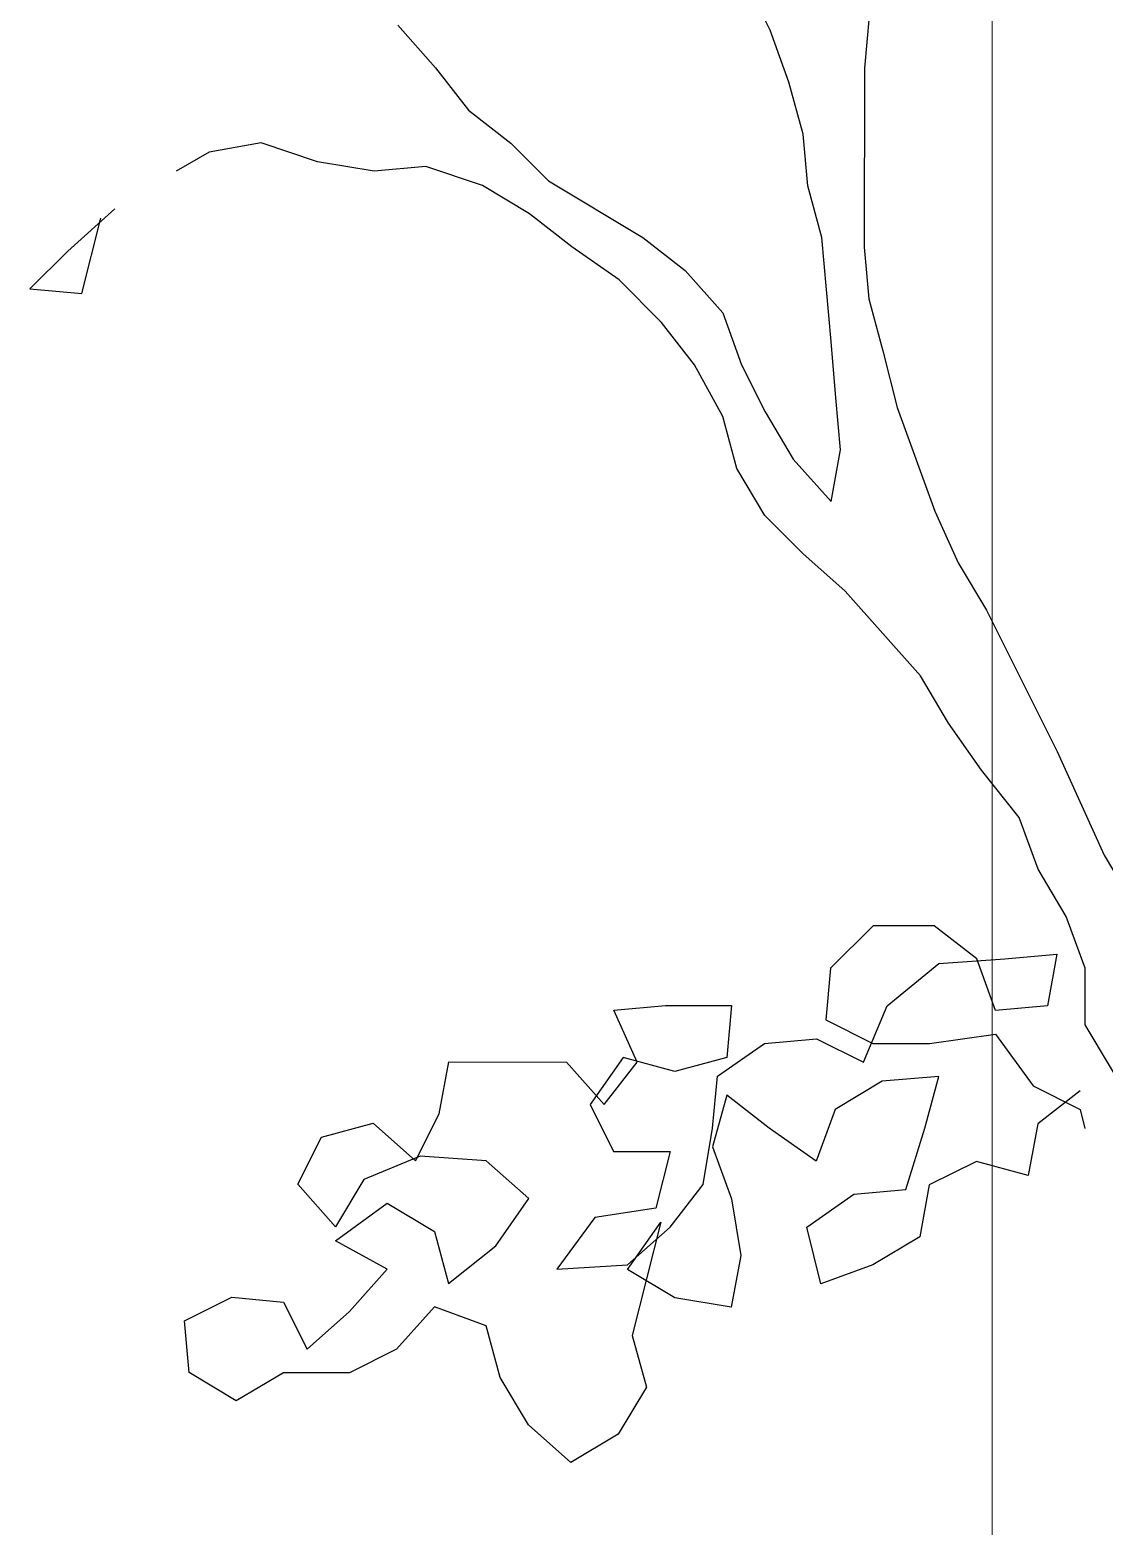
# Model space of a CAD drawing. Header units: millimetres. Extents: x 684983 to 685377, y 990360 to 990509.
# Drawn here: x 685187.611 to 685188.02, y 990443.166 to 990443.736 of the extents above; entities that cross this region are included whole.
import ezdxf

# ---------------------------------------------------------------- set-up
doc = ezdxf.new("R2010")
doc.units = ezdxf.units.MM
doc.layers.add('grid', color=8, linetype='Continuous', lineweight=9)
doc.layers.add('JACK  FRUIT TREE', color=7, linetype='Continuous')

# ---------------------------------------------------------------- blocks, each defined once
blk = doc.blocks.new('JT')
for p, q in [((-0.245, 1.03945, 157.72663), (-0.25097, 1.05142, 157.72663)), ((-0.21987, 1.04302, 157.72663), (-0.22108, 1.02986, 157.72663)), ((-0.33952, 1.04074, 157.72663), (-0.32995, 1.02996, 157.72663)), ((-0.24022, 1.02629, 157.72663), (-0.245, 1.03945, 157.72663)), ((-0.32995, 1.02996, 157.72663), (-0.32159, 1.01918, 157.72663)), ((-0.22108, 1.02986, 157.72663), (-0.22112, 0.9844, 157.72663)), ((-0.23665, 1.01312, 157.72663), (-0.24022, 1.02629, 157.72663)), ((-0.32159, 1.01918, 157.72663), (-0.31083, 1.0108, 157.72663)), ((-0.37424, 1.01086, 157.72663), (-0.3874, 1.00848, 157.72663)), ((-0.35989, 1.00606, 157.72663), (-0.37424, 1.01086, 157.72663)), ((-0.31083, 1.0108, 157.72663), (-0.30127, 1.00122, 157.72663)), ((-0.23546, 0.99996, 157.72663), (-0.23665, 1.01312, 157.72663)), ((-0.3874, 1.00848, 157.72663), (-0.39578, 1.0037, 157.72663)), ((-0.34553, 1.00365, 157.72663), (-0.35989, 1.00606, 157.72663)), ((-0.33237, 1.00484, 157.72663), (-0.34553, 1.00365, 157.72663)), ((-0.31802, 1.00004, 157.72663), (-0.33237, 1.00484, 157.72663)), ((-0.30606, 0.99285, 157.72663), (-0.31802, 1.00004, 157.72663)), ((-0.30127, 1.00122, 157.72663), (-0.27735, 0.98684, 157.72663)), ((-0.23188, 0.9868, 157.72663), (-0.23546, 0.99996, 157.72663)), ((-0.2953, 0.98446, 157.72663), (-0.30606, 0.99285, 157.72663)), ((-0.28334, 0.97608, 157.72663), (-0.2953, 0.98446, 157.72663)), ((-0.27735, 0.98684, 157.72663), (-0.26659, 0.97845, 157.72663)), ((-0.22952, 0.96047, 157.72663), (-0.23188, 0.9868, 157.72663)), ((-0.22112, 0.9844, 157.72663), (-0.21993, 0.97123, 157.72663)), ((-0.26659, 0.97845, 157.72663), (-0.25703, 0.96768, 157.72663)), ((-0.27258, 0.9653, 157.72663), (-0.28334, 0.97608, 157.72663)), ((-0.21993, 0.97123, 157.72663), (-0.21636, 0.95807, 157.72663)), ((-0.26422, 0.95452, 157.72663), (-0.27258, 0.9653, 157.72663)), ((-0.25703, 0.96768, 157.72663), (-0.25225, 0.95451, 157.72663)), ((-0.22833, 0.94612, 157.72663), (-0.22952, 0.96047, 157.72663)), ((-0.21636, 0.95807, 157.72663), (-0.21278, 0.94371, 157.72663)), ((-0.25705, 0.94136, 157.72663), (-0.26422, 0.95452, 157.72663)), ((-0.25225, 0.95451, 157.72663), (-0.24628, 0.94254, 157.72663)), ((-0.22715, 0.93295, 157.72663), (-0.22833, 0.94612, 157.72663)), ((-0.24628, 0.94254, 157.72663), (-0.23912, 0.93057, 157.72663)), ((-0.21278, 0.94371, 157.72663), (-0.20323, 0.91738, 157.72663)), ((-0.25347, 0.92819, 157.72663), (-0.25705, 0.94136, 157.72663)), ((-0.22955, 0.91979, 157.72663), (-0.22715, 0.93295, 157.72663)), ((-0.24631, 0.91622, 157.72663), (-0.25347, 0.92819, 157.72663)), ((-0.23912, 0.93057, 157.72663), (-0.22955, 0.91979, 157.72663)), ((-0.23674, 0.90664, 157.72663), (-0.24631, 0.91622, 157.72663)), ((-0.20323, 0.91738, 157.72663), (-0.19726, 0.90421, 157.72663)), ((-0.22598, 0.89706, 157.72663), (-0.23674, 0.90664, 157.72663)), ((-0.19726, 0.90421, 157.72663), (-0.1901, 0.89224, 157.72663)), ((-0.20686, 0.8755, 157.72663), (-0.22598, 0.89706, 157.72663)), ((-0.1901, 0.89224, 157.72663), (-0.17218, 0.85633, 157.72663)), ((-0.19969, 0.86353, 157.72663), (-0.20686, 0.8755, 157.72663)), ((-0.19133, 0.85156, 157.72663), (-0.19969, 0.86353, 157.72663)), ((-0.17218, 0.85633, 157.72663), (-0.16024, 0.83, 157.72663)), ((-0.18177, 0.83959, 157.72663), (-0.19133, 0.85156, 157.72663)), ((-0.17699, 0.82642, 157.72663), (-0.18177, 0.83959, 157.72663)), ((-0.16024, 0.83, 157.72663), (-0.15307, 0.81803, 157.72663)), ((-0.16983, 0.81445, 157.72663), (-0.17699, 0.82642, 157.72663)), ((-0.16505, 0.80129, 157.72663), (-0.16983, 0.81445, 157.72663)), ((-0.16507, 0.78693, 157.72663), (-0.16505, 0.80129, 157.72663)), ((-0.15073, 0.76299, 157.72663), (-0.16507, 0.78693, 157.72663))]:
    blk.add_line(p, q)
at = {"color": 3}
for p, q in [((-0.41135, 0.99414, 157.72663), (-0.42332, 0.98338, 157.72663)), ((-0.41974, 0.97261, 157.72663), (-0.41494, 0.99175, 157.72663)), ((-0.42332, 0.98338, 157.72663), (-0.4329, 0.97382, 157.72663)), ((-0.4329, 0.97382, 157.72663), (-0.41974, 0.97261, 157.72663)), ((-0.21888, 0.8121, 157.72663), (-0.22966, 0.80135, 157.72663)), ((-0.20333, 0.81209, 157.72663), (-0.21888, 0.8121, 157.72663)), ((-0.19257, 0.8037, 157.72663), (-0.20333, 0.81209, 157.72663)), ((-0.21531, 0.79176, 157.72663), (-0.20214, 0.80252, 157.72663)), ((-0.20214, 0.80252, 157.72663), (-0.18539, 0.8037, 157.72663)), ((-0.1878, 0.79054, 157.72663), (-0.19257, 0.8037, 157.72663)), ((-0.18539, 0.8037, 157.72663), (-0.17223, 0.80488, 157.72663)), ((-0.17223, 0.80488, 157.72663), (-0.17463, 0.79172, 157.72663)), ((-0.22966, 0.80135, 157.72663), (-0.23087, 0.78819, 157.72663)), ((-0.28471, 0.79063, 157.72663), (-0.27155, 0.79181, 157.72663)), ((-0.27874, 0.77746, 157.72663), (-0.28471, 0.79063, 157.72663)), ((-0.27155, 0.79181, 157.72663), (-0.2548, 0.7918, 157.72663)), ((-0.2548, 0.7918, 157.72663), (-0.256, 0.77864, 157.72663)), ((-0.22131, 0.77741, 157.72663), (-0.21531, 0.79176, 157.72663)), ((-0.17463, 0.79172, 157.72663), (-0.1878, 0.79054, 157.72663)), ((-0.23087, 0.78819, 157.72663), (-0.21891, 0.78219, 157.72663)), ((-0.24643, 0.78222, 157.72663), (-0.23327, 0.7834, 157.72663)), ((-0.23327, 0.7834, 157.72663), (-0.22131, 0.77741, 157.72663)), ((-0.20455, 0.78218, 157.72663), (-0.1878, 0.78456, 157.72663)), ((-0.1878, 0.78456, 157.72663), (-0.17824, 0.77139, 157.72663)), ((-0.2584, 0.77385, 157.72663), (-0.24643, 0.78222, 157.72663)), ((-0.21891, 0.78219, 157.72663), (-0.20455, 0.78218, 157.72663)), ((-0.329, 0.76435, 157.72663), (-0.3266, 0.77751, 157.72663)), ((-0.3266, 0.77751, 157.72663), (-0.29669, 0.77748, 157.72663)), ((-0.29669, 0.77748, 157.72663), (-0.28712, 0.7667, 157.72663)), ((-0.28233, 0.77866, 157.72663), (-0.29071, 0.7667, 157.72663)), ((-0.28712, 0.7667, 157.72663), (-0.27874, 0.77746, 157.72663)), ((-0.26917, 0.77506, 157.72663), (-0.28233, 0.77866, 157.72663)), ((-0.256, 0.77864, 157.72663), (-0.26917, 0.77506, 157.72663)), ((-0.25961, 0.76069, 157.72663), (-0.2584, 0.77385, 157.72663)), ((-0.21653, 0.77262, 157.72663), (-0.2285, 0.76545, 157.72663)), ((-0.20217, 0.7738, 157.72663), (-0.21653, 0.77262, 157.72663)), ((-0.20577, 0.76064, 157.72663), (-0.20217, 0.7738, 157.72663)), ((-0.17824, 0.77139, 157.72663), (-0.16628, 0.76539, 157.72663)), ((-0.25601, 0.76907, 157.72663), (-0.25961, 0.75591, 157.72663)), ((-0.24525, 0.76068, 157.72663), (-0.25601, 0.76907, 157.72663)), ((-0.16628, 0.77018, 157.72663), (-0.17705, 0.76181, 157.72663)), ((-0.33499, 0.75239, 157.72663), (-0.329, 0.76435, 157.72663)), ((-0.29071, 0.7667, 157.72663), (-0.28474, 0.75473, 157.72663)), ((-0.2285, 0.76545, 157.72663), (-0.2333, 0.75229, 157.72663)), ((-0.16628, 0.76539, 157.72663), (-0.16509, 0.76061, 157.72663)), ((-0.35892, 0.75839, 157.72663), (-0.34575, 0.76197, 157.72663)), ((-0.34575, 0.76197, 157.72663), (-0.33499, 0.75239, 157.72663)), ((-0.26202, 0.74634, 157.72663), (-0.25961, 0.76069, 157.72663)), ((-0.2333, 0.75229, 157.72663), (-0.24525, 0.76068, 157.72663)), ((-0.21057, 0.74509, 157.72663), (-0.20577, 0.76064, 157.72663)), ((-0.17705, 0.76181, 157.72663), (-0.17946, 0.74866, 157.72663)), ((-0.36491, 0.74643, 157.72663), (-0.35892, 0.75839, 157.72663)), ((-0.3338, 0.75358, 157.72663), (-0.34816, 0.74761, 157.72663)), ((-0.31705, 0.75237, 157.72663), (-0.3338, 0.75358, 157.72663)), ((-0.30629, 0.74279, 157.72663), (-0.31705, 0.75237, 157.72663)), ((-0.28474, 0.75473, 157.72663), (-0.27038, 0.75472, 157.72663)), ((-0.27038, 0.75472, 157.72663), (-0.27399, 0.74037, 157.72663)), ((-0.25961, 0.75591, 157.72663), (-0.25484, 0.74274, 157.72663)), ((-0.19262, 0.75226, 157.72663), (-0.20459, 0.74629, 157.72663)), ((-0.17946, 0.74866, 157.72663), (-0.19262, 0.75226, 157.72663)), ((-0.35535, 0.73566, 157.72663), (-0.36491, 0.74643, 157.72663)), ((-0.34816, 0.74761, 157.72663), (-0.35535, 0.73566, 157.72663)), ((-0.2704, 0.73558, 157.72663), (-0.26202, 0.74634, 157.72663)), ((-0.22373, 0.74391, 157.72663), (-0.21057, 0.74509, 157.72663)), ((-0.20459, 0.74629, 157.72663), (-0.20699, 0.73313, 157.72663)), ((-0.35535, 0.73207, 157.72663), (-0.34218, 0.74163, 157.72663)), ((-0.34218, 0.74163, 157.72663), (-0.33023, 0.73444, 157.72663)), ((-0.31467, 0.73083, 157.72663), (-0.30629, 0.74279, 157.72663)), ((-0.25484, 0.74274, 157.72663), (-0.25246, 0.72838, 157.72663)), ((-0.2357, 0.73555, 157.72663), (-0.22373, 0.74391, 157.72663)), ((-0.28954, 0.73799, 157.72663), (-0.29913, 0.72484, 157.72663)), ((-0.27399, 0.74037, 157.72663), (-0.28954, 0.73799, 157.72663)), ((-0.33023, 0.73444, 157.72663), (-0.32665, 0.72127, 157.72663)), ((-0.28118, 0.72482, 157.72663), (-0.27279, 0.73678, 157.72663)), ((-0.28118, 0.72602, 157.72663), (-0.2704, 0.73558, 157.72663)), ((-0.27279, 0.73678, 157.72663), (-0.28, 0.70807, 157.72663)), ((-0.23213, 0.72119, 157.72663), (-0.2357, 0.73555, 157.72663)), ((-0.3422, 0.72488, 157.72663), (-0.35535, 0.73207, 157.72663)), ((-0.32665, 0.72127, 157.72663), (-0.31467, 0.73083, 157.72663)), ((-0.20699, 0.73313, 157.72663), (-0.21896, 0.72596, 157.72663)), ((-0.29913, 0.72484, 157.72663), (-0.28118, 0.72602, 157.72663)), ((-0.25246, 0.72838, 157.72663), (-0.25487, 0.71522, 157.72663)), ((-0.21896, 0.72596, 157.72663), (-0.23213, 0.72119, 157.72663)), ((-0.35178, 0.71412, 157.72663), (-0.3422, 0.72488, 157.72663)), ((-0.26922, 0.71763, 157.72663), (-0.28118, 0.72482, 157.72663)), ((-0.39366, 0.71176, 157.72663), (-0.38169, 0.71773, 157.72663)), ((-0.38169, 0.71773, 157.72663), (-0.36853, 0.71652, 157.72663)), ((-0.36853, 0.71652, 157.72663), (-0.36256, 0.70455, 157.72663)), ((-0.33024, 0.71529, 157.72663), (-0.33982, 0.70453, 157.72663)), ((-0.31709, 0.71049, 157.72663), (-0.33024, 0.71529, 157.72663)), ((-0.25487, 0.71522, 157.72663), (-0.26922, 0.71763, 157.72663)), ((-0.39247, 0.6986, 157.72663), (-0.39366, 0.71176, 157.72663)), ((-0.36256, 0.70455, 157.72663), (-0.35178, 0.71412, 157.72663)), ((-0.31351, 0.69733, 157.72663), (-0.31709, 0.71049, 157.72663)), ((-0.28, 0.70807, 157.72663), (-0.27642, 0.6949, 157.72663)), ((-0.33982, 0.70453, 157.72663), (-0.35179, 0.69856, 157.72663)), ((-0.38052, 0.69141, 157.72663), (-0.39247, 0.6986, 157.72663)), ((-0.36854, 0.69858, 157.72663), (-0.38052, 0.69141, 157.72663)), ((-0.35179, 0.69856, 157.72663), (-0.36854, 0.69858, 157.72663)), ((-0.30634, 0.68536, 157.72663), (-0.31351, 0.69733, 157.72663)), ((-0.27642, 0.6949, 157.72663), (-0.28361, 0.68295, 157.72663)), ((-0.29558, 0.67578, 157.72663), (-0.30634, 0.68536, 157.72663)), ((-0.28361, 0.68295, 157.72663), (-0.29558, 0.67578, 157.72663))]:
    blk.add_line(p, q, dxfattribs=at)

msp = doc.modelspace()

# ---------------------------------------------------------------- linework, layer by layer
at = {"layer": 'grid'}
msp.add_line((685187.9771, 990509.15479), (685187.9771, 990370.8996), dxfattribs=at)

# ---------------------------------------------------------------- block references
at = {"layer": 'JACK  FRUIT TREE', "xscale": 1.5, "yscale": 1.5, "zscale": 1.5}
msp.add_blockref('JT', (685188.26, 990442.17686, -137.90095), dxfattribs=at)

doc.saveas('drawing.dxf')
